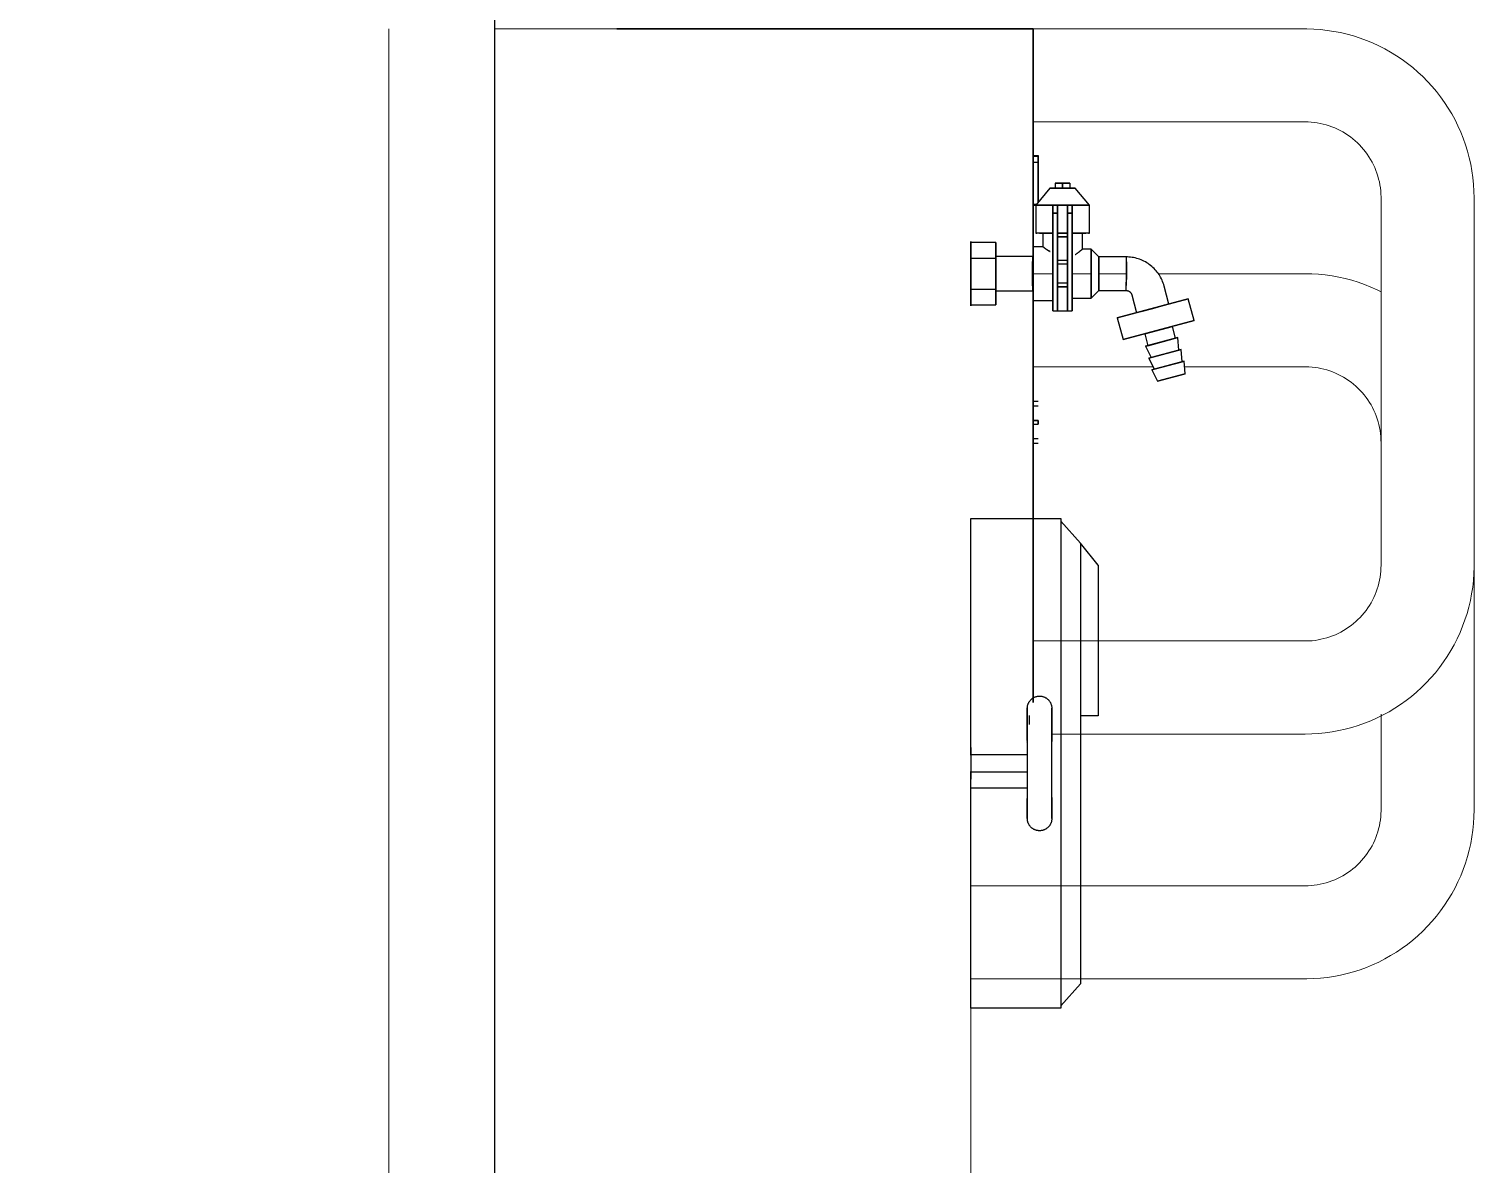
# Model space of a CAD drawing. Header units: millimetres. Extents: x 2519235 to 7246330, y 25937 to 201821.
# Drawn here: x 2971769 to 2972359, y 101526 to 101990 of the extents above; entities that cross this region are included whole.
import ezdxf
from ezdxf.xclip import XClip

# ---------------------------------------------------------------- set-up
doc = ezdxf.new("R2010")
doc.units = ezdxf.units.MM
doc.header["$XCLIPFRAME"] = 0
doc.layers.add('000 - 0_HIDE_OBJ_FRAMING_DEF_SUB_1', color=7, linetype='Continuous')
doc.layers.add('_งานโครงสร้าง', color=7, linetype='Continuous')
for name, color, linetype, lineweight in [('A-FLOR-HRAL', 7, 'Continuous', 35), ('E-ELEC-EQPM', 7, 'Continuous', 9), ('E-LITE-EQPM', 7, 'Continuous', 9), ('P-PIPE', 7, 'Continuous', 35)]:
    doc.layers.add(name, color=color, linetype=linetype, lineweight=lineweight)

# ---------------------------------------------------------------- blocks, each defined once
blk = doc.blocks.new('ACM_TEST BOX - test box-29066912-ENTRANCE 1 - ELEVATION 1')
at = {"layer": '000 - 0_HIDE_OBJ_FRAMING_DEF_SUB_1', "color": 7}
for p, q in [((3018162.74, 101990), (3017992.74, 101990)), ((3017992.74, 101990), (3018162.74, 101990)), ((3018162.74, 101990), (3018162.74, 101714.92)), ((3018162.74, 101714.92), (3018162.74, 101990)), ((3018162.74, 101938.29), (3018164.74, 101938.29)), ((3018162.74, 101935.53), (3018162.74, 101938.29)), ((3018162.74, 101938.29), (3018162.74, 101937)), ((3018162.74, 101938.29), (3018164.74, 101938.29)), ((3018162.74, 101935.53), (3018162.74, 101937.99)), ((3018162.74, 101937.99), (3018162.74, 101935.53)), ((3018162.74, 101937.99), (3018164.74, 101937.99)), ((3018162.74, 101937.99), (3018164.74, 101937.99)), ((3018162.74, 101918.29), (3018162.74, 101937.99)), ((3018162.74, 101937.99), (3018162.74, 101935.53)), ((3018162.74, 101937.99), (3018164.74, 101937.99)), ((3018162.74, 101937.99), (3018164.74, 101937.99)), ((3018162.74, 101935.53), (3018162.74, 101937.99)), ((3018162.74, 101937.99), (3018162.74, 101935.53)), ((3018162.74, 101918.29), (3018162.74, 101937.99)), ((3018162.74, 101929.03), (3018162.74, 101937.99)), ((3018162.74, 101937.99), (3018162.74, 101932.94)), ((3018162.74, 101932.98), (3018162.74, 101937.99)), ((3018162.74, 101937.99), (3018162.74, 101929)), ((3018162.74, 101937.99), (3018164.74, 101937.99)), ((3018162.74, 101937.99), (3018164.74, 101937.99)), ((3018162.74, 101937.99), (3018164.74, 101937.99)), ((3018162.74, 101937.99), (3018164.74, 101937.99)), ((3018162.74, 101935.66), (3018162.74, 101937.62)), ((3018162.74, 101937.59), (3018162.74, 101935.53)), ((3018162.74, 101937.41), (3018162.74, 101935.63)), ((3018162.74, 101937), (3018162.74, 101933.38)), ((3018164.74, 101937), (3018164.74, 101938.29)), ((3018164.74, 101938.29), (3018164.74, 101935.53)), ((3018164.74, 101935.53), (3018164.74, 101937.99)), ((3018164.74, 101937.99), (3018164.74, 101935.53)), ((3018164.74, 101935.53), (3018164.74, 101937.99)), ((3018164.74, 101937.99), (3018164.74, 101919.22)), ((3018164.74, 101935.53), (3018164.74, 101937.99)), ((3018164.74, 101937.99), (3018164.74, 101935.53)), ((3018164.74, 101937.99), (3018164.74, 101919.22)), ((3018164.74, 101929), (3018164.74, 101937.99)), ((3018164.74, 101937.99), (3018164.74, 101932.98)), ((3018164.74, 101932.94), (3018164.74, 101937.99)), ((3018164.74, 101937.99), (3018164.74, 101929.03)), ((3018164.74, 101937.62), (3018164.74, 101935.66)), ((3018164.74, 101935.53), (3018164.74, 101937.59)), ((3018164.74, 101935.63), (3018164.74, 101937.41)), ((3018164.74, 101933.38), (3018164.74, 101937)), ((3018162.74, 101935.83), (3018162.74, 101933.99)), ((3018162.74, 101932.87), (3018162.74, 101935.66)), ((3018162.74, 101935.63), (3018162.74, 101933.11)), ((3018162.74, 101918.29), (3018162.74, 101935.53)), ((3018162.74, 101935.53), (3018162.74, 101918.29)), ((3018162.74, 101935.53), (3018164.74, 101935.53)), ((3018162.74, 101935.53), (3018164.74, 101935.53)), ((3018162.74, 101935.53), (3018164.74, 101935.53)), ((3018162.74, 101935.53), (3018164.74, 101935.53)), ((3018162.74, 101935.53), (3018162.74, 101929.68)), ((3018162.74, 101935.53), (3018162.74, 101932.45)), ((3018162.74, 101918.29), (3018162.74, 101935.53)), ((3018162.74, 101935.53), (3018162.74, 101918.29)), ((3018162.74, 101935.53), (3018162.74, 101929.99)), ((3018162.74, 101927.88), (3018162.74, 101935.53)), ((3018162.74, 101934.99), (3018162.74, 101932.94)), ((3018162.74, 101932.45), (3018162.74, 101934.98)), ((3018162.74, 101932.19), (3018162.74, 101934.88)), ((3018162.74, 101932.71), (3018162.74, 101934.32)), ((3018162.74, 101933.99), (3018162.74, 101927.86)), ((3018162.74, 101933.38), (3018162.74, 101928.11)), ((3018162.74, 101933.11), (3018162.74, 101930.81)), ((3018162.74, 101930.98), (3018162.74, 101932.98)), ((3018162.74, 101932.94), (3018162.74, 101931.24)), ((3018162.74, 101932.94), (3018162.74, 101930.98)), ((3018162.74, 101930.42), (3018162.74, 101932.87)), ((3018162.74, 101931.11), (3018162.74, 101932.71)), ((3018162.74, 101928.13), (3018162.74, 101932.19)), ((3018162.74, 101931.24), (3018162.74, 101929.86)), ((3018162.74, 101930.81), (3018162.74, 101929.06)), ((3018162.74, 101928.59), (3018162.74, 101930.42)), ((3018164.74, 101933.99), (3018164.74, 101935.83)), ((3018164.74, 101935.66), (3018164.74, 101932.87)), ((3018164.74, 101933.11), (3018164.74, 101935.63)), ((3018164.74, 101919.22), (3018164.74, 101935.53)), ((3018164.74, 101935.53), (3018164.74, 101919.22)), ((3018164.74, 101929.68), (3018164.74, 101935.53)), ((3018164.74, 101932.45), (3018164.74, 101935.53)), ((3018164.74, 101919.22), (3018164.74, 101935.53)), ((3018164.74, 101935.53), (3018164.74, 101919.22)), ((3018164.74, 101929.99), (3018164.74, 101935.53)), ((3018164.74, 101935.53), (3018164.74, 101927.88)), ((3018164.74, 101932.94), (3018164.74, 101934.99)), ((3018164.74, 101934.98), (3018164.74, 101932.45)), ((3018164.74, 101934.88), (3018164.74, 101932.19)), ((3018164.74, 101934.32), (3018164.74, 101932.71)), ((3018164.74, 101927.86), (3018164.74, 101933.99)), ((3018164.74, 101928.11), (3018164.74, 101933.38)), ((3018164.74, 101930.81), (3018164.74, 101933.11)), ((3018164.74, 101932.98), (3018164.74, 101930.98)), ((3018164.74, 101931.24), (3018164.74, 101932.94)), ((3018164.74, 101930.98), (3018164.74, 101932.94)), ((3018164.74, 101932.87), (3018164.74, 101930.42)), ((3018164.74, 101932.71), (3018164.74, 101931.11)), ((3018164.74, 101932.19), (3018164.74, 101928.13)), ((3018164.74, 101929.86), (3018164.74, 101931.24)), ((3018164.74, 101929.06), (3018164.74, 101930.81)), ((3018164.74, 101930.42), (3018164.74, 101928.59)), ((3018162.74, 101929.86), (3018162.74, 101928.63)), ((3018162.74, 101929.68), (3018162.74, 101927.22)), ((3018162.74, 101929.06), (3018162.74, 101927.23)), ((3018162.74, 101918.29), (3018162.74, 101929.03)), ((3018162.74, 101929), (3018162.74, 101918.29)), ((3018162.74, 101928.63), (3018162.74, 101926.63)), ((3018162.74, 101927.38), (3018162.74, 101928.59)), ((3018162.74, 101922.45), (3018162.74, 101928.13)), ((3018162.74, 101928.11), (3018162.74, 101922.77)), ((3018162.74, 101922.98), (3018162.74, 101927.88)), ((3018162.74, 101927.86), (3018162.74, 101922.43)), ((3018162.74, 101927.53), (3018162.74, 101920.76)), ((3018162.74, 101927.23), (3018162.74, 101924.17)), ((3018162.74, 101927.22), (3018162.74, 101920.76)), ((3018162.74, 101925.43), (3018162.74, 101926.91)), ((3018162.74, 101926.91), (3018162.74, 101925.29)), ((3018162.74, 101926.63), (3018162.74, 101923.85)), ((3018162.74, 101924.14), (3018162.74, 101926.05)), ((3018162.74, 101918.29), (3018162.74, 101925.43)), ((3018162.74, 101923.79), (3018162.74, 101925.32)), ((3018162.74, 101925.29), (3018162.74, 101918.29)), ((3018162.74, 101925.06), (3018162.74, 101922.6)), ((3018162.74, 101921.3), (3018162.74, 101925.06)), ((3018164.74, 101928.63), (3018164.74, 101929.86)), ((3018164.74, 101927.22), (3018164.74, 101929.68)), ((3018164.74, 101927.23), (3018164.74, 101929.06)), ((3018164.74, 101929.03), (3018164.74, 101919.22)), ((3018164.74, 101919.22), (3018164.74, 101929)), ((3018164.74, 101926.63), (3018164.74, 101928.63)), ((3018164.74, 101928.59), (3018164.74, 101927.38)), ((3018164.74, 101928.13), (3018164.74, 101922.45)), ((3018164.74, 101922.77), (3018164.74, 101928.11)), ((3018164.74, 101927.88), (3018164.74, 101922.98)), ((3018164.74, 101922.43), (3018164.74, 101927.86)), ((3018164.74, 101920.76), (3018164.74, 101927.53)), ((3018164.74, 101924.17), (3018164.74, 101927.23)), ((3018164.74, 101920.76), (3018164.74, 101927.22)), ((3018164.74, 101925.29), (3018164.74, 101926.91)), ((3018164.74, 101926.91), (3018164.74, 101925.43)), ((3018164.74, 101923.85), (3018164.74, 101926.63)), ((3018164.74, 101926.05), (3018164.74, 101924.14)), ((3018164.74, 101925.43), (3018164.74, 101919.22)), ((3018164.74, 101925.32), (3018164.74, 101923.79)), ((3018164.74, 101919.22), (3018164.74, 101925.29)), ((3018164.74, 101925.06), (3018164.74, 101921.3)), ((3018164.74, 101922.6), (3018164.74, 101925.06)), ((3018162.74, 101924.17), (3018162.74, 101921.52)), ((3018162.74, 101921.39), (3018162.74, 101924.14)), ((3018162.74, 101923.85), (3018162.74, 101920.9)), ((3018162.74, 101922.13), (3018162.74, 101923.79)), ((3018162.74, 101919.33), (3018162.74, 101922.98)), ((3018162.74, 101922.77), (3018162.74, 101919.2)), ((3018162.74, 101922.6), (3018162.74, 101921.04)), ((3018162.74, 101920.45), (3018162.74, 101922.45)), ((3018162.74, 101922.43), (3018162.74, 101920.45)), ((3018162.74, 101920.9), (3018162.74, 101922.13)), ((3018162.74, 101921.52), (3018162.74, 101919.63)), ((3018162.74, 101918.81), (3018162.74, 101921.3)), ((3018162.74, 101920.9), (3018162.74, 101918.75)), ((3018162.74, 101920.76), (3018162.74, 101918.29)), ((3018162.74, 101917.99), (3018162.74, 101919.33)), ((3018162.74, 101919.2), (3018162.74, 101917.99)), ((3018164.74, 101921.52), (3018164.74, 101924.17)), ((3018164.74, 101924.14), (3018164.74, 101921.39)), ((3018164.74, 101920.9), (3018164.74, 101923.85)), ((3018164.74, 101923.79), (3018164.74, 101922.13)), ((3018164.74, 101922.98), (3018164.74, 101919.33)), ((3018164.74, 101919.22), (3018164.74, 101922.77)), ((3018164.74, 101921.04), (3018164.74, 101922.6)), ((3018164.74, 101922.45), (3018164.74, 101920.45)), ((3018164.74, 101920.45), (3018164.74, 101922.43)), ((3018164.74, 101922.13), (3018164.74, 101920.9)), ((3018164.74, 101919.63), (3018164.74, 101921.52)), ((3018164.74, 101921.3), (3018164.74, 101919.22)), ((3018164.74, 101919.22), (3018164.74, 101920.9)), ((3018164.74, 101919.22), (3018164.74, 101920.76)), ((3018164.05, 101918.29), (3018162.74, 101918.29)), ((3018162.74, 101918.29), (3018164.05, 101918.29)), ((3018164.05, 101918.29), (3018162.74, 101918.29)), ((3018162.74, 101918.29), (3018164.05, 101918.29)), ((3018164.05, 101918.29), (3018162.74, 101918.29)), ((3018162.74, 101918.29), (3018164.05, 101918.29)), ((3018164.05, 101918.29), (3018162.74, 101918.29)), ((3018162.74, 101918.29), (3018164.05, 101918.29)), ((3018164.05, 101918.29), (3018162.74, 101918.29)), ((3018162.74, 101918.29), (3018164.05, 101918.29)), ((3018162.74, 101918.29), (3018164.05, 101918.29)), ((3018162.74, 101918.29), (3018164.05, 101918.29)), ((3018162.74, 101917.99), (3018164.17, 101917.99)), ((3018162.74, 101917.99), (3018164.17, 101917.99)), ((3018164.74, 101837.83), (3018162.74, 101837.83)), ((3018162.74, 101829.32), (3018162.74, 101836.69)), ((3018162.74, 101836.69), (3018162.74, 101829.32)), ((3018164.74, 101835.88), (3018162.74, 101835.88)), ((3018162.74, 101829.32), (3018162.74, 101835.87)), ((3018162.74, 101835.87), (3018162.74, 101829.32)), ((3018162.74, 101829.32), (3018162.74, 101833.96)), ((3018162.74, 101833.96), (3018162.74, 101829.32)), ((3018162.74, 101830.01), (3018162.74, 101828.52)), ((3018162.74, 101828.52), (3018162.74, 101830.01)), ((3018164.74, 101830.01), (3018162.74, 101830.01)), ((3018162.74, 101830.01), (3018164.74, 101830.01)), ((3018164.74, 101830.01), (3018164.74, 101828.52)), ((3018164.74, 101828.52), (3018164.74, 101830.01)), ((3018162.74, 101829.32), (3018162.74, 101821.95)), ((3018162.74, 101821.95), (3018162.74, 101829.32)), ((3018162.74, 101829.32), (3018162.74, 101822.78)), ((3018162.74, 101822.78), (3018162.74, 101829.32)), ((3018162.74, 101829.32), (3018162.74, 101824.68)), ((3018162.74, 101824.68), (3018162.74, 101829.32)), ((3018162.74, 101828.52), (3018164.74, 101828.52)), ((3018162.74, 101828.52), (3018164.74, 101828.52)), ((3018164.74, 101829.32), (3018164.74, 101829.32)), ((3018164.74, 101829.32), (3018164.74, 101829.32)), ((3018164.74, 101829.32), (3018164.74, 101829.32)), ((3018164.74, 101829.32), (3018164.74, 101829.32)), ((3018164.74, 101829.32), (3018164.74, 101829.32)), ((3018164.74, 101829.32), (3018164.74, 101829.32)), ((3018162.74, 101822.76), (3018164.74, 101822.76)), ((3018162.74, 101820.81), (3018164.74, 101820.81)), ((3018137.3, 101680), (3018160.34, 101680)), ((3018137.3, 101680), (3018160.34, 101680))]:
    blk.add_line(p, q, dxfattribs=at)
blk = doc.blocks.new('Railing - RL8A_Baluster Post _Start_-27168252-ENTRANCE 1 - ELEVATION 1')
at = {"layer": '000 - 0_HIDE_OBJ_FRAMING_DEF_SUB_1', "color": 7, "lineweight": 9}
for p, q in [((3018273.74, 101990), (3017942.74, 101990)), ((3018162.74, 101952), (3018273.74, 101952)), ((3018304.74, 101921), (3018304.74, 101771)), ((3018342.74, 101771), (3018342.74, 101921)), ((3018273.74, 101740), (3018162.74, 101740)), ((3018170.3, 101702), (3018273.74, 101702))]:
    blk.add_line(p, q, dxfattribs=at)
at = {"layer": '000 - 0_HIDE_OBJ_FRAMING_DEF_SUB_1', "color": 7, "lineweight": 9, "flags": 128}
for points in [[(3018342.74, 101921), (3018342.69, 101923.76), (3018342.52, 101926.51), (3018342.25, 101929.26), (3018341.86, 101931.99), (3018341.37, 101934.71), (3018340.77, 101937.4), (3018340.06, 101940.07), (3018339.24, 101942.71), (3018338.32, 101945.31), (3018337.3, 101947.87), (3018336.17, 101950.39), (3018334.95, 101952.86), (3018333.62, 101955.28), (3018332.21, 101957.65), (3018330.69, 101959.96), (3018329.09, 101962.21), (3018327.4, 101964.39), (3018325.62, 101966.5), (3018323.76, 101968.54), (3018321.82, 101970.5), (3018319.8, 101972.38), (3018317.71, 101974.18), (3018315.55, 101975.9), (3018313.32, 101977.52), (3018311.03, 101979.06), (3018308.67, 101980.51), (3018306.27, 101981.86), (3018303.81, 101983.11), (3018301.3, 101984.26), (3018298.75, 101985.31), (3018296.16, 101986.26), (3018293.53, 101987.1), (3018290.87, 101987.84), (3018288.18, 101988.47), (3018285.47, 101989), (3018282.74, 101989.41), (3018280, 101989.72), (3018277.25, 101989.91), (3018274.49, 101990), (3018273.74, 101990)], [(3018273.74, 101952), (3018274.98, 101951.98), (3018276.22, 101951.9), (3018277.46, 101951.78), (3018278.68, 101951.6), (3018279.9, 101951.38), (3018281.11, 101951.11), (3018282.31, 101950.79), (3018283.5, 101950.43), (3018284.67, 101950.01), (3018285.82, 101949.55), (3018286.95, 101949.05), (3018288.06, 101948.5), (3018289.15, 101947.9), (3018290.21, 101947.26), (3018291.25, 101946.59), (3018292.26, 101945.86), (3018293.24, 101945.1), (3018294.19, 101944.31), (3018295.1, 101943.47), (3018295.98, 101942.6), (3018296.83, 101941.69), (3018297.64, 101940.75), (3018298.41, 101939.78), (3018299.14, 101938.78), (3018299.83, 101937.75), (3018300.48, 101936.69), (3018301.09, 101935.61), (3018301.65, 101934.51), (3018302.17, 101933.38), (3018302.64, 101932.23), (3018303.06, 101931.07), (3018303.44, 101929.89), (3018303.77, 101928.69), (3018304.06, 101927.49), (3018304.29, 101926.27), (3018304.48, 101925.04), (3018304.62, 101923.81), (3018304.7, 101922.57), (3018304.74, 101921.33), (3018304.74, 101921)], [(3018273.74, 101702), (3018276.5, 101702.06), (3018279.26, 101702.22), (3018282, 101702.5), (3018284.74, 101702.88), (3018287.45, 101703.38), (3018290.15, 101703.98), (3018292.81, 101704.69), (3018295.45, 101705.5), (3018298.05, 101706.42), (3018300.61, 101707.45), (3018303.13, 101708.57), (3018305.61, 101709.8), (3018308.03, 101711.12), (3018310.4, 101712.54), (3018312.71, 101714.05), (3018314.95, 101715.66), (3018317.13, 101717.35), (3018319.24, 101719.13), (3018321.28, 101720.99), (3018323.24, 101722.93), (3018325.13, 101724.95), (3018326.93, 101727.04), (3018328.64, 101729.2), (3018330.27, 101731.43), (3018331.81, 101733.72), (3018333.25, 101736.07), (3018334.6, 101738.48), (3018335.85, 101740.94), (3018337, 101743.45), (3018338.06, 101746), (3018339, 101748.59), (3018339.85, 101751.22), (3018340.59, 101753.88), (3018341.22, 101756.56), (3018341.74, 101759.27), (3018342.16, 101762), (3018342.46, 101764.74), (3018342.66, 101767.5), (3018342.74, 101770.26), (3018342.74, 101771)], [(3018304.74, 101771), (3018304.72, 101769.76), (3018304.65, 101768.52), (3018304.52, 101767.29), (3018304.35, 101766.06), (3018304.13, 101764.84), (3018303.86, 101763.63), (3018303.54, 101762.43), (3018303.17, 101761.25), (3018302.76, 101760.08), (3018302.3, 101758.93), (3018301.79, 101757.8), (3018301.24, 101756.68), (3018300.65, 101755.6), (3018300.01, 101754.53), (3018299.33, 101753.5), (3018298.61, 101752.49), (3018297.85, 101751.51), (3018297.05, 101750.56), (3018296.21, 101749.64), (3018295.34, 101748.76), (3018294.44, 101747.92), (3018293.5, 101747.11), (3018292.53, 101746.34), (3018291.52, 101745.61), (3018290.49, 101744.91), (3018289.44, 101744.27), (3018288.36, 101743.66), (3018287.25, 101743.1), (3018286.12, 101742.58), (3018284.98, 101742.11), (3018283.81, 101741.68), (3018282.63, 101741.3), (3018281.44, 101740.97), (3018280.23, 101740.69), (3018279.01, 101740.45), (3018277.79, 101740.26), (3018276.56, 101740.13), (3018275.32, 101740.04), (3018274.08, 101740), (3018273.74, 101740)]]:
    blk.add_lwpolyline(points, dxfattribs=at)
blk = doc.blocks.new('Railing - Railing-32474361-ENTRANCE 1 - ELEVATION 1')
at = {"color": 7}
blk.add_blockref('Railing - RL8A_Baluster Post _Start_-27168252-ENTRANCE 1 - ELEVATION 1', (0, 0), dxfattribs=at)
blk = doc.blocks.new('ø15 HB_ - HOSE BIBB  W_ LOCK-32895848-ENTRANCE 1 - ELEVATION 1')
at = {"layer": '000 - 0_HIDE_OBJ_FRAMING_DEF_SUB_1', "color": 7}
for p, q in [((3018169.57, 101924.97), (3018163.78, 101918.07)), ((3018179.9, 101924.97), (3018169.57, 101924.97)), ((3018169.57, 101924.97), (3018179.9, 101924.97)), ((3018174.73, 101927), (3018171.73, 101927)), ((3018171.73, 101927), (3018174.73, 101927)), ((3018171.73, 101927), (3018171.73, 101924.97)), ((3018171.73, 101927), (3018171.73, 101924.97)), ((3018174.73, 101924.97), (3018171.73, 101924.97)), ((3018171.73, 101924.97), (3018174.73, 101924.97)), ((3018174.73, 101927), (3018177.73, 101927)), ((3018177.73, 101927), (3018174.73, 101927)), ((3018174.73, 101924.97), (3018174.73, 101927)), ((3018174.73, 101927), (3018174.73, 101924.97)), ((3018174.73, 101924.97), (3018177.73, 101924.97)), ((3018177.73, 101924.97), (3018174.73, 101924.97)), ((3018177.73, 101927), (3018177.73, 101924.97)), ((3018177.73, 101927), (3018177.73, 101924.97)), ((3018185.68, 101918.07), (3018179.9, 101924.97)), ((3018163.78, 101918.07), (3018185.68, 101918.07)), ((3018185.68, 101918.07), (3018163.78, 101918.07)), ((3018163.78, 101918.07), (3018163.78, 101906.52)), ((3018163.78, 101918.07), (3018185.68, 101918.07)), ((3018184.21, 101918.07), (3018165.25, 101918.07)), ((3018172.7, 101918.07), (3018170.7, 101918.07)), ((3018170.7, 101915.77), (3018170.7, 101918.07)), ((3018170.7, 101918.07), (3018170.7, 101915.77)), ((3018170.7, 101915.77), (3018170.7, 101895.9)), ((3018170.7, 101914.79), (3018170.7, 101915.77)), ((3018170.7, 101874.79), (3018170.7, 101914.79)), ((3018172.7, 101914.79), (3018170.7, 101914.79)), ((3018170.7, 101914.79), (3018172.7, 101914.79)), ((3018172.7, 101915.77), (3018172.7, 101918.07)), ((3018172.7, 101918.07), (3018172.7, 101915.77)), ((3018176.7, 101918.07), (3018172.7, 101918.07)), ((3018172.7, 101913.07), (3018172.7, 101918.07)), ((3018176.7, 101918.07), (3018172.7, 101918.07)), ((3018172.7, 101915.77), (3018172.7, 101914.79)), ((3018172.7, 101895.9), (3018172.7, 101915.77)), ((3018172.7, 101914.79), (3018172.7, 101874.79)), ((3018172.7, 101911.52), (3018172.7, 101913.07)), ((3018178.7, 101918.07), (3018176.7, 101918.07)), ((3018176.7, 101915.77), (3018176.7, 101918.07)), ((3018176.7, 101918.07), (3018176.7, 101915.77)), ((3018176.7, 101918.07), (3018176.7, 101913.07)), ((3018176.7, 101915.77), (3018176.7, 101895.9)), ((3018176.7, 101914.79), (3018176.7, 101915.77)), ((3018176.7, 101874.79), (3018176.7, 101914.79)), ((3018178.7, 101914.79), (3018176.7, 101914.79)), ((3018176.7, 101914.79), (3018178.7, 101914.79)), ((3018176.7, 101913.07), (3018176.7, 101911.52)), ((3018178.7, 101915.77), (3018178.7, 101918.07)), ((3018178.7, 101918.07), (3018178.7, 101915.77)), ((3018178.7, 101915.77), (3018178.7, 101914.79)), ((3018178.7, 101895.9), (3018178.7, 101915.77)), ((3018178.7, 101914.79), (3018178.7, 101874.79)), ((3018185.68, 101906.52), (3018185.68, 101918.07)), ((3018172.7, 101907.98), (3018172.7, 101911.52)), ((3018176.7, 101911.52), (3018176.7, 101907.98)), ((3018137.3, 101902.7), (3018137.3, 101896.35)), ((3018137.3, 101896.35), (3018137.3, 101902.7)), ((3018147.41, 101902.7), (3018137.3, 101902.7)), ((3018147.41, 101902.7), (3018147.41, 101896.35)), ((3018147.41, 101896.35), (3018147.41, 101902.7)), ((3018164.12, 101901), (3018162.41, 101901)), ((3018170.67, 101906.52), (3018163.78, 101906.52)), ((3018163.78, 101906.52), (3018164.16, 101906.52)), ((3018166.67, 101901), (3018164.12, 101901)), ((3018165.25, 101906.52), (3018170.67, 101906.52)), ((3018166.67, 101906.52), (3018166.67, 101901)), ((3018170.7, 101906.52), (3018167.75, 101906.52)), ((3018167.75, 101906.52), (3018170.7, 101906.52)), ((3018176.72, 101906.52), (3018172.69, 101906.52)), ((3018172.69, 101906.52), (3018176.72, 101906.52)), ((3018172.7, 101906.52), (3018176.7, 101906.52)), ((3018172.7, 101906.52), (3018176.7, 101906.52)), ((3018176.71, 101906.52), (3018172.7, 101906.52)), ((3018172.7, 101906.52), (3018176.71, 101906.52)), ((3018172.7, 101905.01), (3018172.7, 101895.54)), ((3018172.7, 101895.54), (3018172.7, 101905.01)), ((3018176.7, 101905.01), (3018172.7, 101905.01)), ((3018172.7, 101905.01), (3018176.7, 101905.01)), ((3018176.7, 101905.01), (3018176.7, 101895.54)), ((3018176.7, 101895.54), (3018176.7, 101905.01)), ((3018185.68, 101906.52), (3018178.74, 101906.52)), ((3018178.74, 101906.52), (3018184.21, 101906.52)), ((3018181.72, 101906.52), (3018178.77, 101906.52)), ((3018178.77, 101906.52), (3018181.72, 101906.52)), ((3018182.8, 101900), (3018182.8, 101906.52)), ((3018185.31, 101906.52), (3018185.68, 101906.52)), ((3018137.3, 101890), (3018137.3, 101896.72)), ((3018137.3, 101896.72), (3018137.3, 101890)), ((3018137.3, 101896.35), (3018137.3, 101883.65)), ((3018137.3, 101883.65), (3018137.3, 101896.35)), ((3018137.3, 101896.35), (3018147.41, 101896.35)), ((3018137.3, 101896.35), (3018147.41, 101896.35)), ((3018162.41, 101897.02), (3018147.41, 101897.02)), ((3018147.41, 101896.35), (3018147.41, 101883.65)), ((3018147.41, 101883.65), (3018147.41, 101896.35)), ((3018147.41, 101890), (3018147.41, 101894.97)), ((3018147.41, 101894.97), (3018147.41, 101890)), ((3018162.41, 101896.78), (3018162.41, 101890)), ((3018162.41, 101890), (3018162.41, 101894.97)), ((3018170.7, 101895.9), (3018170.7, 101874.79)), ((3018172.7, 101874.79), (3018172.7, 101895.9)), ((3018172.7, 101895.54), (3018176.7, 101895.54)), ((3018172.7, 101895.54), (3018176.7, 101895.54)), ((3018176.7, 101895.9), (3018176.7, 101874.79)), ((3018178.7, 101874.79), (3018178.7, 101895.9)), ((3018186.34, 101900), (3018182.8, 101900)), ((3018186.34, 101900), (3018186.34, 101890)), ((3018189.49, 101896.85), (3018186.34, 101900)), ((3018186.34, 101880), (3018186.34, 101900)), ((3018186.34, 101900), (3018186.34, 101880)), ((3018186.34, 101890), (3018186.34, 101897.07)), ((3018200.76, 101896.85), (3018189.49, 101896.85)), ((3018189.49, 101890), (3018189.49, 101896.85)), ((3018189.49, 101896.85), (3018189.49, 101883.15)), ((3018189.49, 101883.15), (3018189.49, 101896.85)), ((3018189.49, 101894.85), (3018189.49, 101890)), ((3018200.76, 101890), (3018200.79, 101896.62)), ((3018200.78, 101894.85), (3018200.76, 101890)), ((3018137.3, 101890), (3018137.3, 101881.77)), ((3018137.3, 101881.77), (3018137.3, 101890)), ((3018147.41, 101890), (3018147.41, 101885.03)), ((3018147.41, 101885.03), (3018147.41, 101890)), ((3018162.41, 101890), (3018162.41, 101890)), ((3018162.41, 101890), (3018162.41, 101890)), ((3018162.41, 101890), (3018162.41, 101883.22)), ((3018162.41, 101885.03), (3018162.41, 101890)), ((3018176.7, 101893.85), (3018172.7, 101893.85)), ((3018172.7, 101890.84), (3018172.7, 101893.85)), ((3018172.7, 101891), (3018172.7, 101891)), ((3018172.7, 101889.19), (3018172.7, 101890.84)), ((3018172.7, 101886.22), (3018172.7, 101889.19)), ((3018172.7, 101889), (3018172.7, 101889)), ((3018176.7, 101893.85), (3018176.7, 101890.84)), ((3018176.7, 101891), (3018176.7, 101891)), ((3018176.7, 101890.84), (3018176.7, 101889.19)), ((3018176.7, 101889.19), (3018176.7, 101886.22)), ((3018176.7, 101889), (3018176.7, 101889)), ((3018186.34, 101890), (3018186.34, 101880)), ((3018186.34, 101881.34), (3018186.34, 101890)), ((3018189.49, 101890), (3018189.49, 101885.15)), ((3018189.49, 101883.15), (3018189.49, 101890)), ((3018200.76, 101890), (3018200.73, 101885.15)), ((3018200.73, 101883.38), (3018200.76, 101890)), ((3018137.3, 101883.65), (3018137.3, 101877.3)), ((3018137.3, 101877.3), (3018137.3, 101883.65)), ((3018137.3, 101883.65), (3018147.41, 101883.65)), ((3018137.3, 101883.65), (3018147.41, 101883.65)), ((3018147.41, 101883.65), (3018147.41, 101877.3)), ((3018147.41, 101877.3), (3018147.41, 101883.65)), ((3018172.7, 101886.22), (3018176.7, 101886.22)), ((3018172.7, 101884.64), (3018172.7, 101874.79)), ((3018172.7, 101874.79), (3018172.7, 101884.64)), ((3018176.7, 101884.64), (3018172.7, 101884.64)), ((3018172.7, 101884.64), (3018176.7, 101884.64)), ((3018176.7, 101884.64), (3018176.7, 101874.79)), ((3018176.7, 101874.79), (3018176.7, 101884.64)), ((3018186.34, 101880), (3018189.49, 101883.15)), ((3018189.49, 101883.15), (3018200.76, 101883.15)), ((3018218.16, 101877.61), (3018216.19, 101884.98)), ((3018137.3, 101877.3), (3018147.41, 101877.3)), ((3018147.41, 101882.98), (3018162.41, 101882.98)), ((3018162.41, 101879), (3018164.12, 101879)), ((3018164.12, 101879), (3018170.7, 101879)), ((3018178.7, 101880), (3018186.34, 101880)), ((3018226.03, 101879.72), (3018197.05, 101871.96)), ((3018197.05, 101871.96), (3018226.03, 101879.72)), ((3018202.95, 101881.43), (3018204.92, 101874.07)), ((3018228.4, 101870.86), (3018226.03, 101879.72)), ((3018170.7, 101874.79), (3018172.7, 101874.79)), ((3018170.7, 101874.79), (3018172.7, 101874.79)), ((3018172.7, 101874.79), (3018176.7, 101874.79)), ((3018172.7, 101874.79), (3018176.7, 101874.79)), ((3018176.7, 101874.79), (3018178.7, 101874.79)), ((3018176.7, 101874.79), (3018178.7, 101874.79)), ((3018197.05, 101871.96), (3018199.43, 101863.09)), ((3018206.86, 101874.59), (3018211.54, 101875.84)), ((3018211.54, 101875.84), (3018206.86, 101874.59)), ((3018211.54, 101875.84), (3018216.22, 101877.1)), ((3018216.22, 101877.1), (3018211.54, 101875.84)), ((3018199.43, 101863.09), (3018228.4, 101870.86)), ((3018228.4, 101870.86), (3018199.43, 101863.09)), ((3018219.59, 101868.5), (3018208.24, 101865.45)), ((3018208.24, 101865.45), (3018219.59, 101868.5)), ((3018208.24, 101865.45), (3018209.53, 101860.62)), ((3018220.89, 101863.67), (3018219.59, 101868.5)), ((3018221.83, 101863.92), (3018208.59, 101860.37)), ((3018208.59, 101860.37), (3018221.83, 101863.92)), ((3018208.59, 101860.37), (3018210.83, 101855.79)), ((3018220.89, 101863.67), (3018209.53, 101860.62)), ((3018209.53, 101860.62), (3018220.89, 101863.67)), ((3018222.18, 101858.84), (3018221.83, 101863.92)), ((3018223.12, 101859.09), (3018209.88, 101855.54)), ((3018209.88, 101855.54), (3018223.12, 101859.09)), ((3018209.88, 101855.54), (3018212.12, 101850.96)), ((3018222.18, 101858.84), (3018210.83, 101855.79)), ((3018210.83, 101855.79), (3018222.18, 101858.84)), ((3018224.42, 101854.26), (3018211.18, 101850.71)), ((3018211.18, 101850.71), (3018224.42, 101854.26)), ((3018223.48, 101854.01), (3018212.12, 101850.96)), ((3018212.12, 101850.96), (3018223.48, 101854.01)), ((3018223.48, 101854.01), (3018223.12, 101859.09)), ((3018224.77, 101849.18), (3018224.42, 101854.26)), ((3018211.18, 101850.71), (3018213.41, 101846.13)), ((3018224.77, 101849.18), (3018213.41, 101846.13)), ((3018213.41, 101846.13), (3018224.77, 101849.18))]:
    blk.add_line(p, q, dxfattribs=at)
at = {"layer": '000 - 0_HIDE_OBJ_FRAMING_DEF_SUB_1', "color": 7, "flags": 128}
for points in [[(3018216.19, 101884.98), (3018216.01, 101885.6), (3018215.81, 101886.2), (3018215.58, 101886.8), (3018215.33, 101887.39), (3018215.05, 101887.97), (3018214.76, 101888.54), (3018214.44, 101889.1), (3018214.1, 101889.64), (3018213.73, 101890.17), (3018213.35, 101890.68), (3018212.95, 101891.18), (3018212.52, 101891.66), (3018212.08, 101892.12), (3018211.62, 101892.57), (3018211.14, 101892.99), (3018210.65, 101893.4), (3018210.14, 101893.79), (3018209.61, 101894.15), (3018209.07, 101894.5), (3018208.52, 101894.82), (3018207.95, 101895.12), (3018207.38, 101895.4), (3018206.79, 101895.66), (3018206.19, 101895.89), (3018205.59, 101896.1), (3018204.97, 101896.28), (3018204.35, 101896.44), (3018203.72, 101896.57), (3018203.09, 101896.68), (3018202.46, 101896.76), (3018201.82, 101896.82), (3018201.18, 101896.85), (3018200.79, 101896.85)], [(3018200.72, 101883.15), (3018200.82, 101883.14), (3018200.91, 101883.14), (3018201, 101883.13), (3018201.09, 101883.12), (3018201.18, 101883.1), (3018201.27, 101883.08), (3018201.36, 101883.05), (3018201.45, 101883.03), (3018201.54, 101882.99), (3018201.62, 101882.96), (3018201.71, 101882.92), (3018201.79, 101882.88), (3018201.87, 101882.84), (3018201.95, 101882.79), (3018202.03, 101882.74), (3018202.1, 101882.68), (3018202.18, 101882.63), (3018202.25, 101882.57), (3018202.31, 101882.5), (3018202.38, 101882.44), (3018202.44, 101882.37), (3018202.5, 101882.3), (3018202.56, 101882.23), (3018202.61, 101882.15), (3018202.66, 101882.08), (3018202.71, 101882), (3018202.76, 101881.92), (3018202.8, 101881.83), (3018202.84, 101881.75), (3018202.87, 101881.66), (3018202.9, 101881.58), (3018202.93, 101881.49), (3018202.95, 101881.43)]]:
    blk.add_lwpolyline(points, dxfattribs=at)
at = {"layer": '000 - 0_HIDE_OBJ_FRAMING_DEF_SUB_1', "color": 7}
for points, knots in [([(3018166.67, 101901), (3018166.67, 101900.99), (3018166.78, 101900.92), (3018167.09, 101900.7), (3018167.31, 101900.53), (3018167.5, 101900.4), (3018167.71, 101900.26), (3018167.94, 101900.1), (3018168.18, 101899.94), (3018168.45, 101899.77), (3018168.73, 101899.59), (3018169.03, 101899.4), (3018169.34, 101899.21), (3018169.56, 101899.09), (3018169.67, 101899.03)], [0, 0, 0, 0, 0.1111111, 0.1666667, 0.1944444, 0.2222222, 0.25, 0.2777778, 0.3055556, 0.3333333, 0.3611111, 0.3888889, 0.4166667, 0.4444444, 0.4444444, 0.4444444, 0.4444444]), ([(3018167.5, 101900.4), (3018167.43, 101900.45), (3018167.31, 101900.53), (3018167.09, 101900.7), (3018166.78, 101900.92), (3018166.67, 101900.99), (3018166.67, 101901)], [0.7777778, 0.7777778, 0.7777778, 0.7777778, 0.8055556, 0.8333333, 0.8888889, 1, 1, 1, 1]), ([(3018179.82, 101897.8), (3018179.89, 101897.84), (3018180.06, 101897.95), (3018180.34, 101898.14), (3018180.64, 101898.36), (3018180.93, 101898.56), (3018181.21, 101898.76), (3018181.46, 101898.96), (3018181.7, 101899.14), (3018181.92, 101899.31), (3018182.12, 101899.46), (3018182.35, 101899.64), (3018182.59, 101899.83), (3018182.76, 101899.96), (3018182.8, 101900), (3018182.8, 101900)], [0.220629, 0.220629, 0.220629, 0.220629, 0.25, 0.3, 0.35, 0.4, 0.45, 0.5, 0.55, 0.6, 0.65, 0.7, 0.8, 0.9, 1, 1, 1, 1]), ([(3018182.8, 101900), (3018182.8, 101900), (3018182.76, 101899.96), (3018182.59, 101899.83), (3018182.35, 101899.64), (3018182.12, 101899.46), (3018181.99, 101899.36), (3018181.92, 101899.3)], [0, 0, 0, 0, 0.1, 0.2, 0.3, 0.35, 0.4, 0.4, 0.4, 0.4])]:
    blk.add_open_spline(points, degree=3, knots=knots, dxfattribs=at)
blk.add_open_spline([(3018169.67, 101899.03), (3018169.56, 101899.09), (3018169.34, 101899.21), (3018169.03, 101899.4), (3018168.73, 101899.59), (3018168.54, 101899.71), (3018168.45, 101899.77)], degree=3, dxfattribs=at)
blk = doc.blocks.new('ø20 GATE VALVE - ø20 GATE VALVE-32896794-ENTRANCE 1 - ELEVATION 1')
at = {"layer": '000 - 0_HIDE_OBJ_FRAMING_DEF_SUB_1', "color": 7}
for p, q in [((3018161.1, 101709.61), (3018161.1, 101705.84)), ((3018137.32, 101693.38), (3018137.32, 101696.5)), ((3018137.32, 101696.5), (3018137.32, 101690)), ((3018160.32, 101698.73), (3018160.32, 101698.75)), ((3018160.32, 101693.5), (3018137.32, 101693.5)), ((3018137.32, 101690), (3018137.32, 101683.5)), ((3018137.32, 101683.5), (3018137.32, 101686.7)), ((3018137.32, 101686.5), (3018160.32, 101686.5))]:
    blk.add_line(p, q, dxfattribs=at)
at = {"layer": '000 - 0_HIDE_OBJ_FRAMING_DEF_SUB_1', "color": 7, "flags": 128}
for points in [[(3018160.32, 101712.5), (3018160.32, 101712.7), (3018160.34, 101712.9), (3018160.36, 101713.1), (3018160.38, 101713.3), (3018160.42, 101713.49), (3018160.46, 101713.69), (3018160.52, 101713.88), (3018160.57, 101714.07), (3018160.64, 101714.26), (3018160.72, 101714.45), (3018160.8, 101714.63), (3018160.89, 101714.81), (3018160.98, 101714.98), (3018161.08, 101715.16), (3018161.19, 101715.32), (3018161.31, 101715.49), (3018161.43, 101715.64), (3018161.56, 101715.8), (3018161.7, 101715.94), (3018161.84, 101716.09), (3018161.98, 101716.22), (3018162.13, 101716.35), (3018162.29, 101716.48), (3018162.45, 101716.6), (3018162.62, 101716.71), (3018162.79, 101716.81), (3018162.96, 101716.91), (3018163.14, 101717), (3018163.32, 101717.08), (3018163.51, 101717.16), (3018163.7, 101717.23), (3018163.89, 101717.29), (3018164.08, 101717.34), (3018164.27, 101717.39), (3018164.47, 101717.43), (3018164.67, 101717.46), (3018164.87, 101717.48), (3018165.07, 101717.49), (3018165.27, 101717.5), (3018165.32, 101717.5)], [(3018160.32, 101699.36), (3018160.32, 101700.17), (3018160.32, 101700.97), (3018160.32, 101701.75), (3018160.32, 101702.5), (3018160.32, 101703.24), (3018160.32, 101703.96), (3018160.32, 101704.65), (3018160.32, 101705.32), (3018160.32, 101705.97), (3018160.32, 101706.59), (3018160.32, 101707.19), (3018160.32, 101707.75), (3018160.32, 101708.29), (3018160.32, 101708.8), (3018160.32, 101709.28), (3018160.32, 101709.73), (3018160.32, 101710.15), (3018160.32, 101710.53), (3018160.32, 101710.88), (3018160.32, 101711.2), (3018160.32, 101711.48), (3018160.32, 101711.73), (3018160.32, 101711.95), (3018160.32, 101712.13), (3018160.32, 101712.27), (3018160.32, 101712.38), (3018160.32, 101712.46), (3018160.32, 101712.49), (3018160.32, 101712.5)], [(3018160.32, 101712.5), (3018160.32, 101712.48), (3018160.32, 101712.43), (3018160.32, 101712.34), (3018160.32, 101712.21), (3018160.32, 101712.05), (3018160.32, 101711.86), (3018160.32, 101711.62), (3018160.32, 101711.36), (3018160.32, 101711.06), (3018160.32, 101710.72), (3018160.32, 101710.36), (3018160.32, 101709.96), (3018160.32, 101709.53), (3018160.32, 101709.06), (3018160.32, 101708.57), (3018160.32, 101708.05), (3018160.32, 101707.5), (3018160.32, 101706.92), (3018160.32, 101706.31), (3018160.32, 101705.68), (3018160.32, 101705.02), (3018160.32, 101704.34), (3018160.32, 101703.63), (3018160.32, 101702.9), (3018160.32, 101702.16), (3018160.32, 101701.39), (3018160.32, 101700.6), (3018160.32, 101699.8), (3018160.32, 101698.99), (3018160.32, 101698.15), (3018160.32, 101697.31), (3018160.32, 101696.45), (3018160.32, 101695.58), (3018160.32, 101694.71), (3018160.32, 101693.82), (3018160.32, 101692.93), (3018160.32, 101692.04), (3018160.32, 101691.14), (3018160.32, 101690.24), (3018160.32, 101689.34), (3018160.32, 101688.44), (3018160.32, 101687.55), (3018160.32, 101686.66), (3018160.32, 101685.77), (3018160.32, 101684.89), (3018160.32, 101684.02), (3018160.32, 101683.15), (3018160.32, 101682.3), (3018160.32, 101681.46), (3018160.32, 101680.64), (3018160.32, 101679.83), (3018160.32, 101679.03), (3018160.32, 101678.25), (3018160.32, 101677.5), (3018160.32, 101676.76), (3018160.32, 101676.04), (3018160.32, 101675.35), (3018160.32, 101674.68), (3018160.32, 101674.03), (3018160.32, 101673.41), (3018160.32, 101672.81), (3018160.32, 101672.25), (3018160.32, 101671.71), (3018160.32, 101671.2), (3018160.32, 101670.72), (3018160.32, 101670.27), (3018160.32, 101669.85), (3018160.32, 101669.47), (3018160.32, 101669.12), (3018160.32, 101668.8), (3018160.32, 101668.52), (3018160.32, 101668.27), (3018160.32, 101668.05), (3018160.32, 101667.87), (3018160.32, 101667.73), (3018160.32, 101667.62), (3018160.32, 101667.54), (3018160.32, 101667.51), (3018160.32, 101667.5)], [(3018165.32, 101717.5), (3018165.52, 101717.5), (3018165.72, 101717.48), (3018165.92, 101717.46), (3018166.12, 101717.44), (3018166.31, 101717.4), (3018166.51, 101717.36), (3018166.7, 101717.31), (3018166.89, 101717.25), (3018167.08, 101717.18), (3018167.27, 101717.11), (3018167.45, 101717.02), (3018167.63, 101716.93), (3018167.8, 101716.84), (3018167.98, 101716.74), (3018168.14, 101716.63), (3018168.31, 101716.51), (3018168.46, 101716.39), (3018168.62, 101716.26), (3018168.77, 101716.12), (3018168.91, 101715.98), (3018169.04, 101715.84), (3018169.17, 101715.69), (3018169.3, 101715.53), (3018169.42, 101715.37), (3018169.53, 101715.2), (3018169.63, 101715.03), (3018169.73, 101714.86), (3018169.82, 101714.68), (3018169.9, 101714.5), (3018169.98, 101714.31), (3018170.05, 101714.12), (3018170.11, 101713.93), (3018170.16, 101713.74), (3018170.21, 101713.55), (3018170.25, 101713.35), (3018170.28, 101713.15), (3018170.3, 101712.95), (3018170.31, 101712.75), (3018170.32, 101712.55), (3018170.32, 101712.5)], [(3018170.32, 101712.5), (3018170.32, 101712.48), (3018170.32, 101712.43), (3018170.32, 101712.34), (3018170.32, 101712.21), (3018170.32, 101712.05), (3018170.32, 101711.86), (3018170.32, 101711.62), (3018170.32, 101711.36), (3018170.32, 101711.06), (3018170.32, 101710.72), (3018170.32, 101710.36), (3018170.32, 101709.96), (3018170.32, 101709.53), (3018170.32, 101709.06), (3018170.32, 101708.57), (3018170.32, 101708.05), (3018170.32, 101707.5), (3018170.32, 101706.92), (3018170.32, 101706.31), (3018170.32, 101705.68), (3018170.32, 101705.02), (3018170.32, 101704.34), (3018170.32, 101703.63), (3018170.32, 101702.9), (3018170.32, 101702.16), (3018170.32, 101701.39), (3018170.32, 101700.6), (3018170.32, 101699.8), (3018170.32, 101698.99)], [(3018170.32, 101667.5), (3018170.32, 101667.52), (3018170.32, 101667.57), (3018170.32, 101667.66), (3018170.32, 101667.79), (3018170.32, 101667.95), (3018170.32, 101668.14), (3018170.32, 101668.38), (3018170.32, 101668.64), (3018170.32, 101668.94), (3018170.32, 101669.28), (3018170.32, 101669.64), (3018170.32, 101670.04), (3018170.32, 101670.47), (3018170.32, 101670.94), (3018170.32, 101671.43), (3018170.32, 101671.95), (3018170.32, 101672.5), (3018170.32, 101673.08), (3018170.32, 101673.69), (3018170.32, 101674.32), (3018170.32, 101674.98), (3018170.32, 101675.66), (3018170.32, 101676.37), (3018170.32, 101677.1), (3018170.32, 101677.84), (3018170.32, 101678.61), (3018170.32, 101679.4), (3018170.32, 101680.2), (3018170.32, 101681.01), (3018170.32, 101681.85), (3018170.32, 101682.69), (3018170.32, 101683.55), (3018170.32, 101684.42), (3018170.32, 101685.29), (3018170.32, 101686.18), (3018170.32, 101687.07), (3018170.32, 101687.96), (3018170.32, 101688.86), (3018170.32, 101689.76), (3018170.32, 101690.66), (3018170.32, 101691.56), (3018170.32, 101692.45), (3018170.32, 101693.34), (3018170.32, 101694.23), (3018170.32, 101695.11), (3018170.32, 101695.98), (3018170.32, 101696.85), (3018170.32, 101697.7), (3018170.32, 101698.54), (3018170.32, 101699.36), (3018170.32, 101700.17), (3018170.32, 101700.97), (3018170.32, 101701.75), (3018170.32, 101702.5), (3018170.32, 101703.24), (3018170.32, 101703.96), (3018170.32, 101704.65), (3018170.32, 101705.32), (3018170.32, 101705.97), (3018170.32, 101706.59), (3018170.32, 101707.19), (3018170.32, 101707.75), (3018170.32, 101708.29), (3018170.32, 101708.8), (3018170.32, 101709.28), (3018170.32, 101709.73), (3018170.32, 101710.15), (3018170.32, 101710.53), (3018170.32, 101710.88), (3018170.32, 101711.2), (3018170.32, 101711.48), (3018170.32, 101711.73), (3018170.32, 101711.95), (3018170.32, 101712.13), (3018170.32, 101712.27), (3018170.32, 101712.38), (3018170.32, 101712.46), (3018170.32, 101712.49), (3018170.32, 101712.5)], [(3018160.32, 101698.75), (3018160.32, 101698.86), (3018160.33, 101698.97)], [(3018160.32, 101698.75), (3018160.32, 101698.74), (3018160.32, 101698.72)], [(3018160.32, 101667.5), (3018160.32, 101667.52), (3018160.32, 101667.57), (3018160.32, 101667.66), (3018160.32, 101667.79), (3018160.32, 101667.95), (3018160.32, 101668.14), (3018160.32, 101668.38), (3018160.32, 101668.64), (3018160.32, 101668.94), (3018160.32, 101669.28), (3018160.32, 101669.64), (3018160.32, 101670.04), (3018160.32, 101670.47), (3018160.32, 101670.94), (3018160.32, 101671.43), (3018160.32, 101671.95), (3018160.32, 101672.5), (3018160.32, 101673.08), (3018160.32, 101673.69), (3018160.32, 101674.32), (3018160.32, 101674.98), (3018160.32, 101675.66)], [(3018170.32, 101676.04), (3018170.32, 101675.35), (3018170.32, 101674.68), (3018170.32, 101674.03), (3018170.32, 101673.41), (3018170.32, 101672.81), (3018170.32, 101672.25), (3018170.32, 101671.71), (3018170.32, 101671.2), (3018170.32, 101670.72), (3018170.32, 101670.27), (3018170.32, 101669.85), (3018170.32, 101669.47), (3018170.32, 101669.12), (3018170.32, 101668.8), (3018170.32, 101668.52), (3018170.32, 101668.27), (3018170.32, 101668.05), (3018170.32, 101667.87), (3018170.32, 101667.73), (3018170.32, 101667.62), (3018170.32, 101667.54), (3018170.32, 101667.51), (3018170.32, 101667.5)], [(3018165.32, 101662.5), (3018165.12, 101662.5), (3018164.92, 101662.52), (3018164.72, 101662.54), (3018164.52, 101662.56), (3018164.33, 101662.6), (3018164.13, 101662.64), (3018163.94, 101662.69), (3018163.75, 101662.75), (3018163.56, 101662.82), (3018163.37, 101662.89), (3018163.19, 101662.98), (3018163.01, 101663.07), (3018162.84, 101663.16), (3018162.66, 101663.26), (3018162.5, 101663.37), (3018162.33, 101663.49), (3018162.18, 101663.61), (3018162.02, 101663.74), (3018161.88, 101663.88), (3018161.73, 101664.02), (3018161.6, 101664.16), (3018161.47, 101664.31), (3018161.34, 101664.47), (3018161.22, 101664.63), (3018161.11, 101664.8), (3018161.01, 101664.97), (3018160.91, 101665.14), (3018160.82, 101665.32), (3018160.74, 101665.5), (3018160.66, 101665.69), (3018160.59, 101665.88), (3018160.53, 101666.07), (3018160.48, 101666.26), (3018160.43, 101666.45), (3018160.39, 101666.65), (3018160.36, 101666.85), (3018160.34, 101667.05), (3018160.33, 101667.25), (3018160.32, 101667.45), (3018160.32, 101667.5)], [(3018170.32, 101667.5), (3018170.32, 101667.3), (3018170.3, 101667.1), (3018170.28, 101666.9), (3018170.26, 101666.7), (3018170.22, 101666.51), (3018170.18, 101666.31), (3018170.13, 101666.12), (3018170.07, 101665.93), (3018170, 101665.74), (3018169.93, 101665.55), (3018169.84, 101665.37), (3018169.76, 101665.19), (3018169.66, 101665.02), (3018169.56, 101664.84), (3018169.45, 101664.68), (3018169.33, 101664.51), (3018169.21, 101664.36), (3018169.08, 101664.2), (3018168.94, 101664.06), (3018168.8, 101663.91), (3018168.66, 101663.78), (3018168.51, 101663.65), (3018168.35, 101663.52), (3018168.19, 101663.4), (3018168.02, 101663.29), (3018167.85, 101663.19), (3018167.68, 101663.09), (3018167.5, 101663), (3018167.32, 101662.92), (3018167.13, 101662.84), (3018166.94, 101662.77), (3018166.75, 101662.71), (3018166.56, 101662.66), (3018166.37, 101662.61), (3018166.17, 101662.57), (3018165.97, 101662.54), (3018165.77, 101662.52), (3018165.57, 101662.51), (3018165.37, 101662.5), (3018165.32, 101662.5)]]:
    blk.add_lwpolyline(points, dxfattribs=at)
blk = doc.blocks.new('Railing - RL8A_Baluster Post _Start_-V132-ENTRANCE 1 - ELEVATION 1')
at = {"layer": '000 - 0_HIDE_OBJ_FRAMING_DEF_SUB_1', "color": 7, "lineweight": 9}
for p, q in [((3018162.74, 101890), (3018170.7, 101890)), ((3018178.7, 101890), (3018186.34, 101890)), ((3018189.49, 101890), (3018200.76, 101890)), ((3018213.71, 101890), (3018273.74, 101890)), ((3018211.61, 101852), (3018162.74, 101852)), ((3018273.74, 101852), (3018224.57, 101852)), ((3018304.74, 101771), (3018304.74, 101821)), ((3018342.74, 101821), (3018342.74, 101671)), ((3018304.74, 101671), (3018304.74, 101710.13)), ((3018137.3, 101640), (3018273.74, 101640)), ((3018273.74, 101602), (3018137.3, 101602))]:
    blk.add_line(p, q, dxfattribs=at)
at = {"layer": '000 - 0_HIDE_OBJ_FRAMING_DEF_SUB_1', "color": 7, "lineweight": 9, "flags": 128}
for points in [[(3018273.74, 101890), (3018276.5, 101889.94), (3018279.26, 101889.78), (3018282, 101889.5), (3018284.74, 101889.12), (3018287.45, 101888.62), (3018290.15, 101888.02), (3018292.81, 101887.31), (3018295.45, 101886.5), (3018298.05, 101885.58), (3018300.61, 101884.55), (3018303.13, 101883.43), (3018304.74, 101882.63)], [(3018304.73, 101821.62), (3018304.72, 101822.24), (3018304.65, 101823.48), (3018304.52, 101824.71), (3018304.35, 101825.94), (3018304.13, 101827.16), (3018303.86, 101828.37), (3018303.54, 101829.57), (3018303.17, 101830.75), (3018302.76, 101831.92), (3018302.3, 101833.07), (3018301.79, 101834.2), (3018301.24, 101835.32), (3018300.65, 101836.4), (3018300.01, 101837.47), (3018299.33, 101838.5), (3018298.61, 101839.51), (3018297.85, 101840.49), (3018297.05, 101841.44), (3018296.21, 101842.36), (3018295.34, 101843.24), (3018294.44, 101844.08), (3018293.5, 101844.89), (3018292.53, 101845.66), (3018291.52, 101846.39), (3018290.49, 101847.09), (3018289.44, 101847.73), (3018288.36, 101848.34), (3018287.25, 101848.9), (3018286.12, 101849.42), (3018284.98, 101849.89), (3018283.81, 101850.32), (3018282.63, 101850.7), (3018281.44, 101851.03), (3018280.23, 101851.31), (3018279.01, 101851.55), (3018277.79, 101851.74), (3018276.56, 101851.87), (3018275.32, 101851.96), (3018274.08, 101852), (3018273.74, 101852)], [(3018342.74, 101671), (3018342.69, 101668.24), (3018342.52, 101665.49), (3018342.25, 101662.74), (3018341.86, 101660.01), (3018341.37, 101657.29), (3018340.77, 101654.6), (3018340.06, 101651.93), (3018339.24, 101649.29), (3018338.32, 101646.69), (3018337.3, 101644.13), (3018336.17, 101641.61), (3018334.95, 101639.14), (3018333.62, 101636.72), (3018332.21, 101634.35), (3018330.69, 101632.04), (3018329.09, 101629.79), (3018327.4, 101627.61), (3018325.62, 101625.5), (3018323.76, 101623.46), (3018321.82, 101621.5), (3018319.8, 101619.62), (3018317.71, 101617.82), (3018315.55, 101616.1), (3018313.32, 101614.48), (3018311.03, 101612.94), (3018308.67, 101611.49), (3018306.27, 101610.14), (3018303.81, 101608.89), (3018301.3, 101607.74), (3018298.75, 101606.69), (3018296.16, 101605.74), (3018293.53, 101604.9), (3018290.87, 101604.16), (3018288.18, 101603.53), (3018285.47, 101603), (3018282.74, 101602.59), (3018280, 101602.28), (3018277.25, 101602.09), (3018274.49, 101602), (3018273.74, 101602)], [(3018273.74, 101640), (3018274.98, 101640.02), (3018276.22, 101640.1), (3018277.46, 101640.22), (3018278.68, 101640.4), (3018279.9, 101640.62), (3018281.11, 101640.89), (3018282.31, 101641.21), (3018283.5, 101641.57), (3018284.67, 101641.99), (3018285.82, 101642.45), (3018286.95, 101642.95), (3018288.06, 101643.5), (3018289.15, 101644.1), (3018290.21, 101644.74), (3018291.25, 101645.41), (3018292.26, 101646.14), (3018293.24, 101646.9), (3018294.19, 101647.69), (3018295.1, 101648.53), (3018295.98, 101649.4), (3018296.83, 101650.31), (3018297.64, 101651.25), (3018298.41, 101652.22), (3018299.14, 101653.22), (3018299.83, 101654.25), (3018300.48, 101655.31), (3018301.09, 101656.39), (3018301.65, 101657.49), (3018302.17, 101658.62), (3018302.64, 101659.77), (3018303.06, 101660.93), (3018303.44, 101662.11), (3018303.77, 101663.31), (3018304.06, 101664.51), (3018304.29, 101665.73), (3018304.48, 101666.96), (3018304.62, 101668.19), (3018304.7, 101669.43), (3018304.74, 101670.67), (3018304.74, 101671)]]:
    blk.add_lwpolyline(points, dxfattribs=at)
blk = doc.blocks.new('Railing - Railing-33561798-ENTRANCE 1 - ELEVATION 1')
at = {"color": 7}
blk.add_blockref('Railing - RL8A_Baluster Post _Start_-V132-ENTRANCE 1 - ELEVATION 1', (0, 0), dxfattribs=at)
blk = doc.blocks.new('DPA_LIGHTING_WALL MOUNT_WLL711 1 - 10W LED_use_-V137-ENTRANCE 1 - ELEVATION 1')
at = {"layer": '000 - 0_HIDE_OBJ_FRAMING_DEF_SUB_1', "color": 7}
for p, q in [((3018137.3, 101790), (3018174.01, 101790)), ((3018137.3, 101693.38), (3018137.3, 101790)), ((3018174.01, 101790), (3018174.01, 101590)), ((3018181.97, 101780), (3018174.01, 101789)), ((3018189.3, 101771.02), (3018181.97, 101780)), ((3018181.97, 101780), (3018181.97, 101600)), ((3018189.3, 101771.02), (3018189.3, 101709.44)), ((3018189.3, 101709.44), (3018181.97, 101709.44)), ((3018137.3, 101590), (3018137.3, 101686.7)), ((3018181.97, 101600), (3018174.01, 101591)), ((3018174.01, 101590), (3018137.3, 101590))]:
    blk.add_line(p, q, dxfattribs=at)
blk = doc.blocks.new('DPA_LIGHTING_WALL MOUNT_WLL711 1 - 10W LED_use_-V138-ENTRANCE 1 - ELEVATION 1')
at = {"layer": '000 - 0_HIDE_OBJ_FRAMING_DEF_SUB_1', "color": 7}
for p, q in [((3018162.74, 101790), (3018174.01, 101790)), ((3018174.01, 101790), (3018174.01, 101590)), ((3018181.97, 101780), (3018174.01, 101789)), ((3018189.3, 101771.02), (3018181.97, 101780)), ((3018181.97, 101780), (3018181.97, 101600)), ((3018189.3, 101771.02), (3018189.3, 101709.44)), ((3018189.3, 101709.44), (3018181.97, 101709.44)), ((3018137.3, 101590), (3018137.3, 101680)), ((3018181.97, 101600), (3018174.01, 101591)), ((3018174.01, 101590), (3018137.3, 101590))]:
    blk.add_line(p, q, dxfattribs=at)
blk = doc.blocks.new('W-1-PP17-ENT1_REV02_20260415-155428_PP17_ENT1_EX_ELE1')
at = {"layer": '000 - 0_HIDE_OBJ_FRAMING_DEF_SUB_1', "lineweight": 9}
h = blk.add_hatch(dxfattribs=at)
h.set_pattern_fill('FP_7', style=0, pattern_type=2)
h.set_pattern_definition([(90, (14074.43, 101300), (-471.294, 3e-14), [])])
h.paths.add_polyline_path([(16168.12, 101195), (17194.4, 101195), (17194.4, 101290), (14310.08, 101290), (14310.08, 101195), (16167.48, 101195)])
h.paths.add_polyline_path([(16996.17, 101300), (17194.4, 101300), (17194.4, 101990), (14310.08, 101990), (14310.08, 101300), (16989.84, 101300)])
h.paths.add_polyline_path([(14998.05, 101590), (14837.49, 101590), (14837.49, 101790), (15017.3, 101790), (15017.3, 101590)])
h.paths.add_polyline_path([(16586.56, 101590), (16586.56, 101790), (16761.59, 101790), (16761.59, 101590), (16588.89, 101590)])
at = {"layer": '000 - 0_HIDE_OBJ_FRAMING_DEF_SUB_1', "color": 7}
for p, q in [((17194.4, 101897.86), (17194.4, 101903.14)), ((17194.4, 101903.14), (17194.4, 101897.86)), ((17194.4, 101890), (17194.4, 101896.8)), ((17194.4, 101896.8), (17194.4, 101890)), ((17194.4, 101890), (17194.4, 101876.86)), ((17194.4, 101876.86), (17194.4, 101890))]:
    blk.add_line(p, q, dxfattribs=at)
at = {"layer": '000 - 0_HIDE_OBJ_FRAMING_DEF_SUB_1', "color": 7, "lineweight": 9}
for p, q in [((17194.4, 101639.77), (17194.4, 101680)), ((17194.4, 101300), (17194.4, 101680)), ((17194.4, 101300), (17194.4, 101602.23))]:
    blk.add_line(p, q, dxfattribs=at)
at = {"layer": 'A-FLOR-HRAL', "color": 7, "lineweight": 9}
for name in ['Railing - Railing-32474361-ENTRANCE 1 - ELEVATION 1', 'Railing - Railing-33561798-ENTRANCE 1 - ELEVATION 1']:
    blk.add_blockref(name, (-3000942.9, 0), dxfattribs=at)
at = {"layer": 'E-ELEC-EQPM', "color": 7}
blk.add_blockref('ACM_TEST BOX - test box-29066912-ENTRANCE 1 - ELEVATION 1', (-3000942.9, 0), dxfattribs=at)
at = {"layer": 'E-LITE-EQPM', "color": 7}
for name in ['DPA_LIGHTING_WALL MOUNT_WLL711 1 - 10W LED_use_-V137-ENTRANCE 1 - ELEVATION 1', 'DPA_LIGHTING_WALL MOUNT_WLL711 1 - 10W LED_use_-V138-ENTRANCE 1 - ELEVATION 1']:
    blk.add_blockref(name, (-3000942.9, 0), dxfattribs=at)
at = {"layer": 'P-PIPE', "color": 7}
for name in ['ø15 HB_ - HOSE BIBB  W_ LOCK-32895848-ENTRANCE 1 - ELEVATION 1', 'ø20 GATE VALVE - ø20 GATE VALVE-32896794-ENTRANCE 1 - ELEVATION 1']:
    blk.add_blockref(name, (-3000942.9, 0), dxfattribs=at)
blk = doc.blocks.new('W-1-PP17-ENT1_REV02_20260415-160712_PP17_ENT1_SE_ELE1')
at = {"layer": '_งานโครงสร้าง', "color": 7}
blk.add_line((16999.84, 114690), (16999.84, 100790), dxfattribs=at)

msp = doc.modelspace()

# ---------------------------------------------------------------- block references
at = {"color": 7}
ref = msp.add_blockref('W-1-PP17-ENT1_REV02_20260415-155428_PP17_ENT1_EX_ELE1', (2954959.159, 0), dxfattribs=at)
XClip(ref).set_block_clipping_path([(-5363.4704232938, 96626.6495575323), (20426.4039006853, 118826.6489075041)])

# ---------------------------------------------------------------- next in the draw order: block references
ref = msp.add_blockref('W-1-PP17-ENT1_REV02_20260415-160712_PP17_ENT1_SE_ELE1', (2954959.159, 0), dxfattribs=at)
XClip(ref).set_block_clipping_path([(-5363.4704232886, 96626.6495575321), (20426.4039006853, 118826.6489075039)])

doc.saveas('drawing.dxf')
